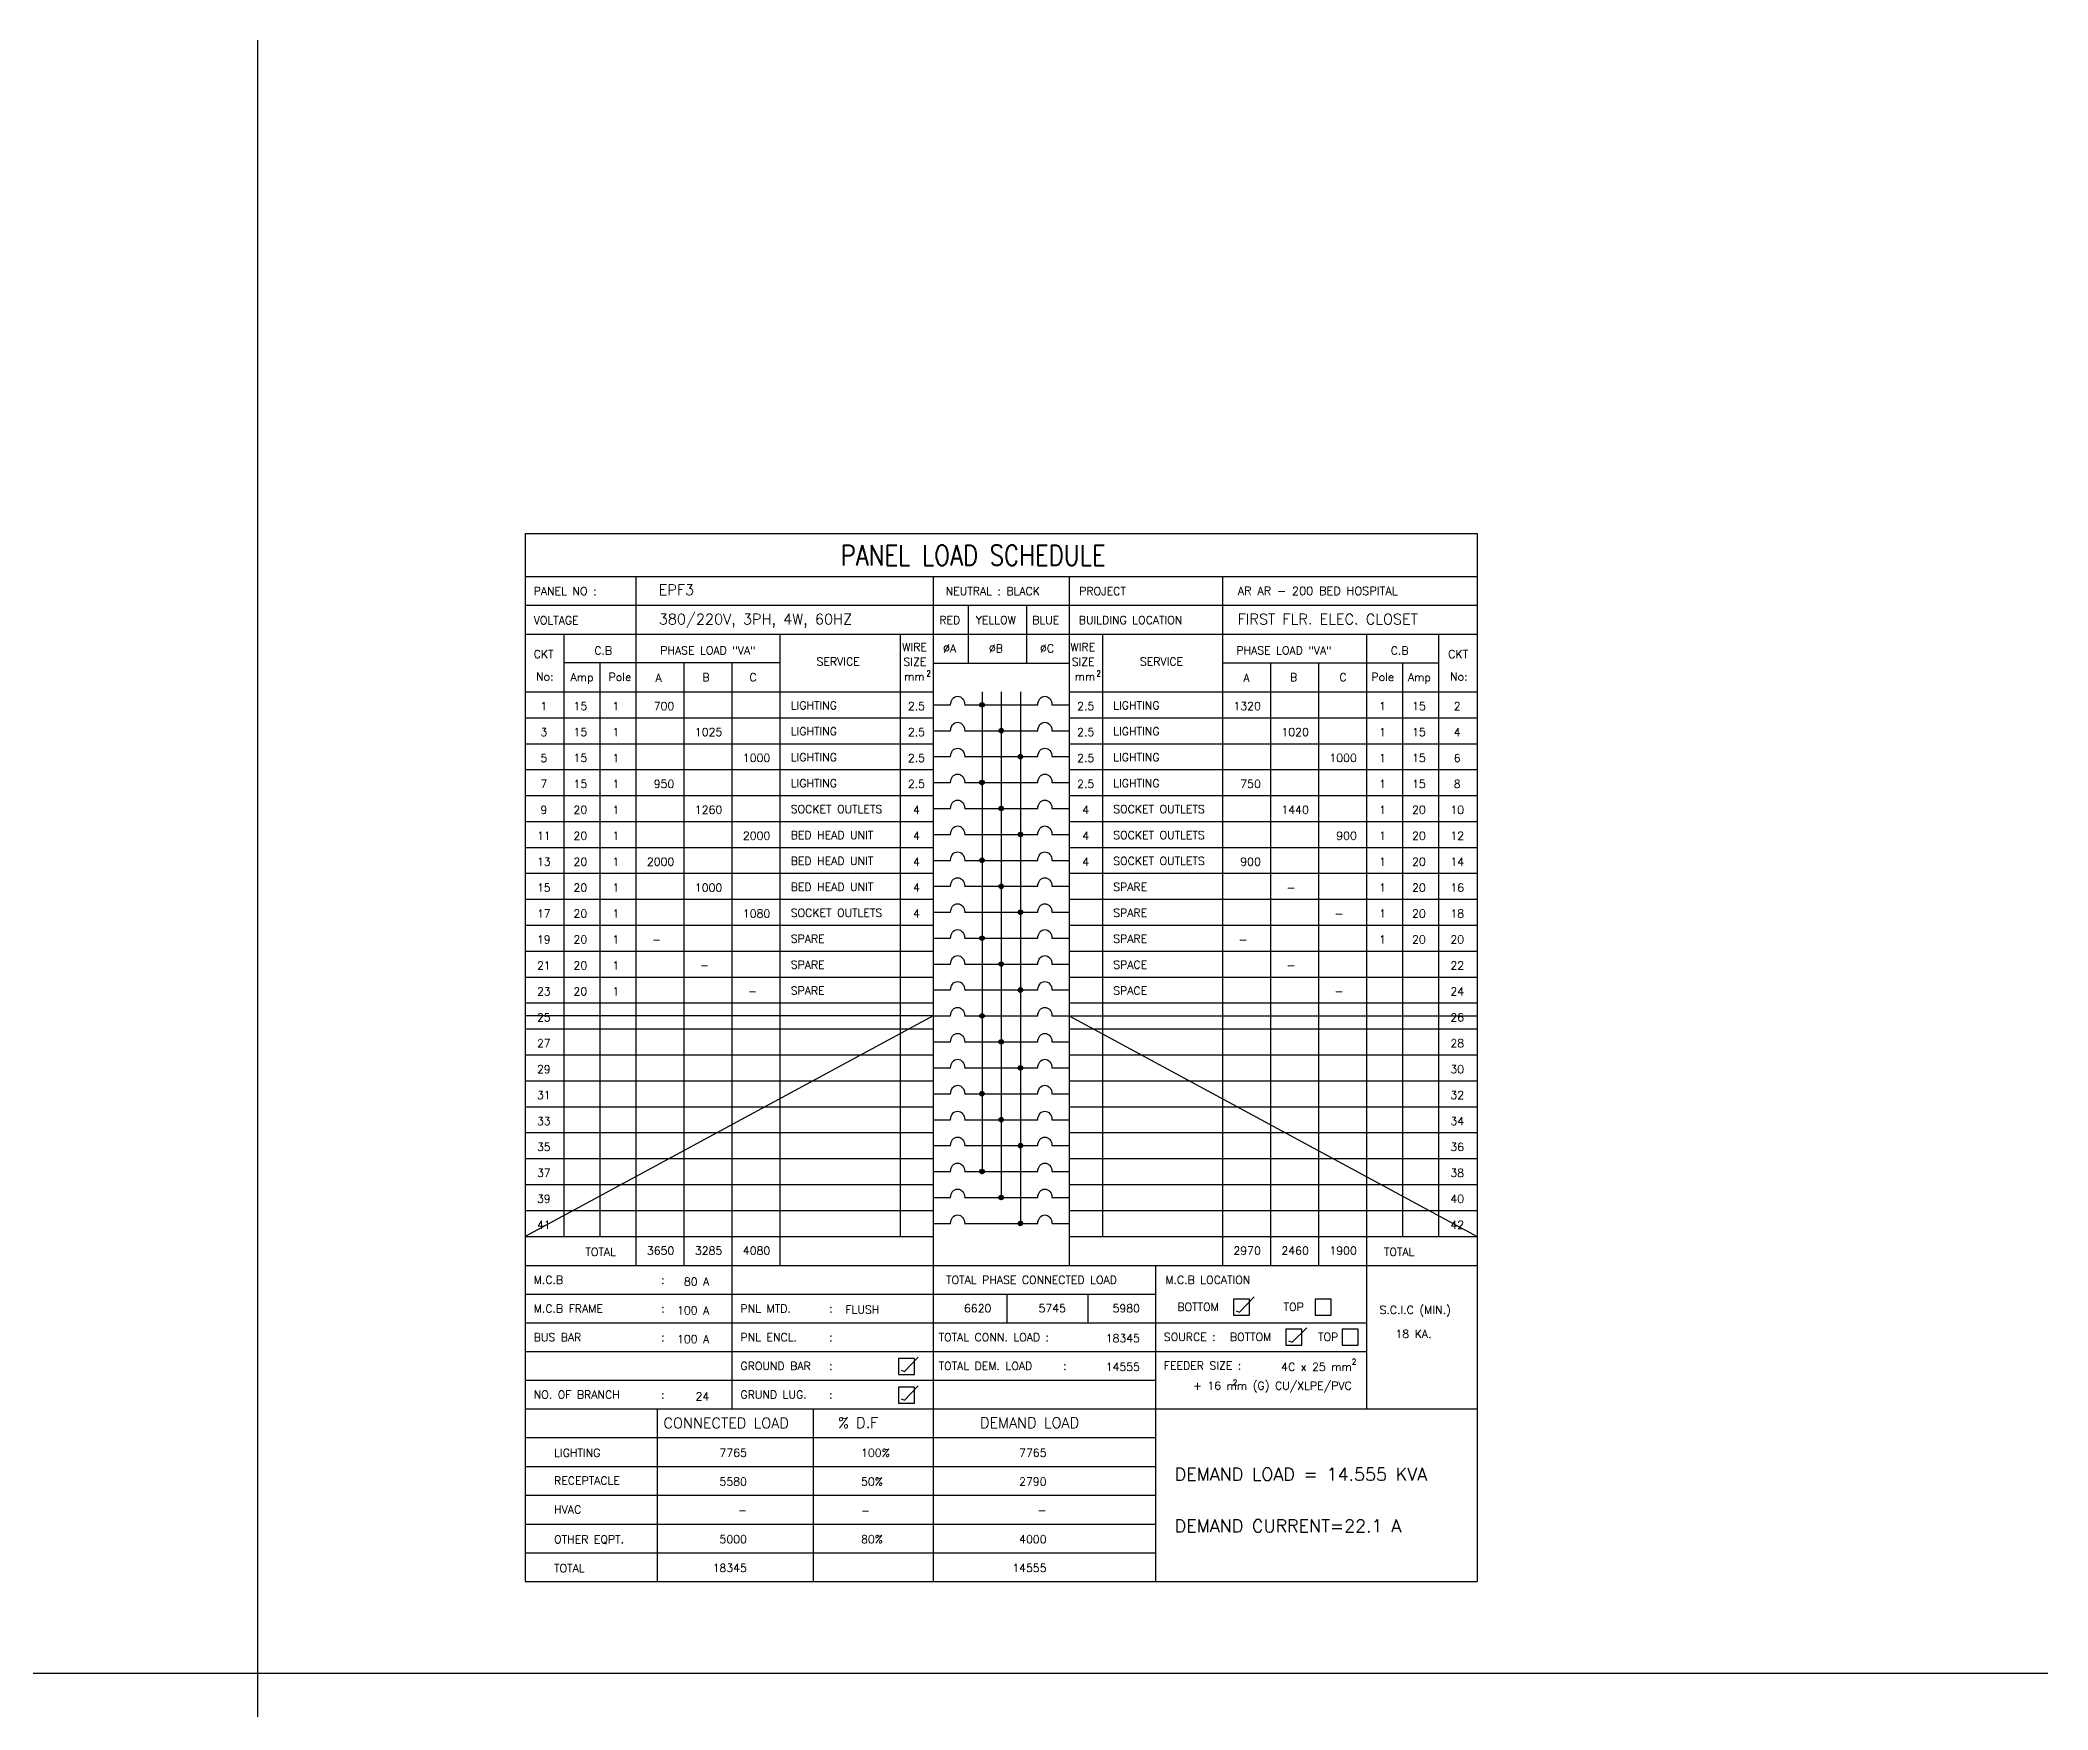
# Model space of a CAD drawing. Extents: x -114332 to -114222, y 51618 to 51715.
# Drawn here: x -114265.51 to -114221.67, y 51678.5 to 51714.95 of the extents above; entities that cross this region are included whole.
import ezdxf
from ezdxf.enums import TextEntityAlignment as Align

# ---------------------------------------------------------------- set-up
doc = ezdxf.new("R2010")
doc.units = 0
doc.header["$MEASUREMENT"] = 0
for name, color, linetype in [('BORDER', 4, 'CONTINUOUS'), ('E-TXT', 2, 'CONTINUOUS'), ('PANEL', 2, 'CONTINUOUS')]:
    doc.layers.add(name, color=color, linetype=linetype)
doc.styles.add('ROMANS', font='ROMANS.shx', dxfattribs={"height": 0.4})
pattern_1 = [(315, (90787.980909, 53745.758515), (0.00864749998874, 0.00864749998874), [])]
pattern_2 = [(315, (90787.980909, 53744.060373), (0.00864749998874, 0.00864749998874), [])]
pattern_3 = [(315, (90787.980909, 53742.362232), (0.00864749998874, 0.00864749998874), [])]
pattern_4 = [(315, (90787.980909, 53740.664091), (0.00864749998874, 0.00864749998874), [])]
pattern_5 = [(315, (90787.980909, 53738.96595), (0.00864749998874, 0.00864749998874), [])]
pattern_6 = [(315, (90787.980909, 53737.267809), (0.00864749998874, 0.00864749998874), [])]

msp = doc.modelspace()

# ---------------------------------------------------------------- hatches: boundary and pattern name
at = {"layer": 'PANEL', "linetype": 'Continuous'}
h = msp.add_hatch(dxfattribs=at)
h.set_pattern_fill('ANSI31', color=256, scale=0.068485, angle=406.041, style=0)
h.set_pattern_definition([(91.040959325, (90787.980909, 53745.758515), (-0.00855917542476, -0.00015552164567), [])])
h.paths.add_polyline_path([(-114244.996, 51700.44, 1), (-114244.898, 51700.44, 1)])
h = msp.add_hatch(dxfattribs=at)
h.set_pattern_fill('ANSI31', color=256, scale=0.097835, angle=270, style=0)
h.set_pattern_definition(pattern_1)
h.paths.add_polyline_path([(-114244.576, 51699.874, 1), (-114244.479, 51699.874, 1)])
h = msp.add_hatch(dxfattribs=at)
h.set_pattern_fill('ANSI31', color=256, scale=0.097835, angle=270, style=0)
h.set_pattern_definition(pattern_1)
h.paths.add_polyline_path([(-114244.059, 51699.308, 1), (-114244.157, 51699.308, 1)])
h = msp.add_hatch(dxfattribs=at)
h.set_pattern_fill('ANSI31', color=256, scale=0.097835, angle=270, style=0)
h.set_pattern_definition(pattern_1)
h.paths.add_polyline_path([(-114244.898, 51698.742, 1), (-114244.996, 51698.742, 1)])
h = msp.add_hatch(dxfattribs=at)
h.set_pattern_fill('ANSI31', color=256, scale=0.097835, angle=270, style=0)
h.set_pattern_definition(pattern_1)
h.paths.add_polyline_path([(-114244.479, 51698.176, 1), (-114244.576, 51698.176, 1)])
h = msp.add_hatch(dxfattribs=at)
h.set_pattern_fill('ANSI31', color=256, scale=0.097835, angle=270, style=0)
h.set_pattern_definition(pattern_1)
h.paths.add_polyline_path([(-114244.059, 51697.61, 1), (-114244.157, 51697.61, 1)])
h = msp.add_hatch(dxfattribs=at)
h.set_pattern_fill('ANSI31', color=256, scale=0.097835, angle=270, style=0)
h.set_pattern_definition(pattern_2)
h.paths.add_polyline_path([(-114244.898, 51697.044, 1), (-114244.996, 51697.044, 1)])
h = msp.add_hatch(dxfattribs=at)
h.set_pattern_fill('ANSI31', color=256, scale=0.097835, angle=270, style=0)
h.set_pattern_definition(pattern_2)
h.paths.add_polyline_path([(-114244.479, 51696.478, 1), (-114244.576, 51696.478, 1)])
h = msp.add_hatch(dxfattribs=at)
h.set_pattern_fill('ANSI31', color=256, scale=0.097835, angle=270, style=0)
h.set_pattern_definition(pattern_2)
h.paths.add_polyline_path([(-114244.059, 51695.912, 1), (-114244.157, 51695.912, 1)])
h = msp.add_hatch(dxfattribs=at)
h.set_pattern_fill('ANSI31', color=256, scale=0.097835, angle=270, style=0)
h.set_pattern_definition(pattern_3)
h.paths.add_polyline_path([(-114244.898, 51695.346, 1), (-114244.996, 51695.346, 1)])
h = msp.add_hatch(dxfattribs=at)
h.set_pattern_fill('ANSI31', color=256, scale=0.097835, angle=270, style=0)
h.set_pattern_definition(pattern_3)
h.paths.add_polyline_path([(-114244.479, 51694.78, 1), (-114244.576, 51694.78, 1)])
h = msp.add_hatch(dxfattribs=at)
h.set_pattern_fill('ANSI31', color=256, scale=0.097835, angle=270, style=0)
h.set_pattern_definition(pattern_3)
h.paths.add_polyline_path([(-114244.059, 51694.214, 1), (-114244.157, 51694.214, 1)])
h = msp.add_hatch(dxfattribs=at)
h.set_pattern_fill('ANSI31', color=256, scale=0.097835, angle=270, style=0)
h.set_pattern_definition(pattern_4)
h.paths.add_polyline_path([(-114244.898, 51693.648, 1), (-114244.996, 51693.648, 1)])
h = msp.add_hatch(dxfattribs=at)
h.set_pattern_fill('ANSI31', color=256, scale=0.097835, angle=270, style=0)
h.set_pattern_definition(pattern_4)
h.paths.add_polyline_path([(-114244.479, 51693.082, 1), (-114244.576, 51693.082, 1)])
h = msp.add_hatch(dxfattribs=at)
h.set_pattern_fill('ANSI31', color=256, scale=0.097835, angle=270, style=0)
h.set_pattern_definition(pattern_4)
h.paths.add_polyline_path([(-114244.059, 51692.516, 1), (-114244.157, 51692.516, 1)])
h = msp.add_hatch(dxfattribs=at)
h.set_pattern_fill('ANSI31', color=256, scale=0.097835, angle=270, style=0)
h.set_pattern_definition(pattern_5)
h.paths.add_polyline_path([(-114244.898, 51691.95, 1), (-114244.996, 51691.95, 1)])
h = msp.add_hatch(dxfattribs=at)
h.set_pattern_fill('ANSI31', color=256, scale=0.097835, angle=270, style=0)
h.set_pattern_definition(pattern_5)
h.paths.add_polyline_path([(-114244.479, 51691.383, 1), (-114244.576, 51691.383, 1)])
h = msp.add_hatch(dxfattribs=at)
h.set_pattern_fill('ANSI31', color=256, scale=0.097835, angle=270, style=0)
h.set_pattern_definition(pattern_5)
h.paths.add_polyline_path([(-114244.059, 51690.817, 1), (-114244.157, 51690.817, 1)])
h = msp.add_hatch(dxfattribs=at)
h.set_pattern_fill('ANSI31', color=256, scale=0.097835, angle=270, style=0)
h.set_pattern_definition(pattern_6)
h.paths.add_polyline_path([(-114244.898, 51690.251, 1), (-114244.996, 51690.251, 1)])
h = msp.add_hatch(dxfattribs=at)
h.set_pattern_fill('ANSI31', color=256, scale=0.097835, angle=270, style=0)
h.set_pattern_definition(pattern_6)
h.paths.add_polyline_path([(-114244.479, 51689.685, 1), (-114244.576, 51689.685, 1)])
h = msp.add_hatch(dxfattribs=at)
h.set_pattern_fill('ANSI31', color=256, scale=0.097835, angle=270, style=0)
h.set_pattern_definition(pattern_6)
h.paths.add_polyline_path([(-114244.059, 51689.119, 1), (-114244.157, 51689.119, 1)])

# ---------------------------------------------------------------- linework, layer by layer
at = {"layer": 'BORDER', "color": 1}
for p, q in [((-114260.769, 51714.948), (-114260.769, 51618.324)), ((-114331.947, 51679.299), (-114221.674, 51679.299))]:
    msp.add_line(p, q, dxfattribs=at)
at = {"layer": 'PANEL', "color": 6}
for p, q in [((-114254.923, 51704.182), (-114254.923, 51681.299)), ((-114254.923, 51704.182), (-114234.133, 51704.182)), ((-114234.133, 51704.182), (-114234.133, 51681.299)), ((-114254.923, 51681.299), (-114234.133, 51681.299))]:
    msp.add_line(p, q, dxfattribs=at)
at = {"layer": 'PANEL', "color": 2}
for p, q in [((-114254.923, 51703.239), (-114234.133, 51703.239)), ((-114246.013, 51703.239), (-114246.013, 51688.203)), ((-114243.043, 51703.239), (-114243.043, 51688.203)), ((-114254.923, 51701.981), (-114234.133, 51701.981)), ((-114246.013, 51701.349), (-114243.043, 51701.349)), ((-114254.923, 51688.203), (-114234.133, 51688.203))]:
    msp.add_line(p, q, dxfattribs=at)
at = {"layer": 'PANEL', "color": 11}
for p, q in [((-114252.503, 51703.239), (-114252.503, 51688.203)), ((-114239.696, 51703.239), (-114239.696, 51688.203)), ((-114254.076, 51701.981), (-114254.076, 51688.836)), ((-114249.359, 51701.981), (-114249.359, 51688.203)), ((-114246.738, 51701.981), (-114246.738, 51688.836)), ((-114242.317, 51701.981), (-114242.317, 51688.836)), ((-114236.552, 51701.981), (-114236.552, 51685.073)), ((-114234.979, 51701.981), (-114234.979, 51688.836)), ((-114249.359, 51701.352), (-114254.076, 51701.352)), ((-114253.29, 51701.352), (-114253.29, 51688.836)), ((-114251.455, 51701.352), (-114251.455, 51688.203)), ((-114250.407, 51701.352), (-114250.407, 51685.073)), ((-114239.696, 51701.352), (-114234.979, 51701.352)), ((-114238.648, 51701.352), (-114238.648, 51688.203)), ((-114237.6, 51701.352), (-114237.6, 51688.203)), ((-114235.766, 51701.352), (-114235.766, 51688.836)), ((-114254.923, 51700.723), (-114246.013, 51700.723)), ((-114243.043, 51700.723), (-114234.133, 51700.723)), ((-114254.923, 51700.157), (-114246.013, 51700.157)), ((-114243.043, 51700.157), (-114234.133, 51700.157)), ((-114254.923, 51699.591), (-114246.013, 51699.591)), ((-114243.043, 51699.591), (-114234.133, 51699.591)), ((-114254.923, 51699.025), (-114246.013, 51699.025)), ((-114243.043, 51699.025), (-114234.133, 51699.025)), ((-114254.923, 51698.459), (-114246.013, 51698.459)), ((-114243.043, 51698.459), (-114234.133, 51698.459)), ((-114254.923, 51697.893), (-114246.013, 51697.893)), ((-114243.043, 51697.893), (-114234.133, 51697.893)), ((-114254.923, 51697.327), (-114246.013, 51697.327)), ((-114243.043, 51697.327), (-114234.133, 51697.327)), ((-114254.923, 51696.761), (-114246.013, 51696.761)), ((-114243.043, 51696.761), (-114234.133, 51696.761)), ((-114254.923, 51696.195), (-114246.013, 51696.195)), ((-114243.043, 51696.195), (-114234.133, 51696.195)), ((-114254.923, 51695.629), (-114246.013, 51695.629)), ((-114243.043, 51695.629), (-114234.133, 51695.629)), ((-114254.923, 51695.063), (-114246.013, 51695.063)), ((-114243.043, 51695.063), (-114234.133, 51695.063)), ((-114254.923, 51694.497), (-114246.013, 51694.497)), ((-114243.043, 51694.497), (-114234.133, 51694.497)), ((-114254.923, 51693.931), (-114246.013, 51693.931)), ((-114243.043, 51693.931), (-114234.133, 51693.931)), ((-114254.923, 51693.365), (-114246.013, 51693.365)), ((-114243.043, 51693.365), (-114234.133, 51693.365)), ((-114254.923, 51692.799), (-114246.013, 51692.799)), ((-114243.043, 51692.799), (-114234.133, 51692.799)), ((-114254.923, 51692.233), (-114246.013, 51692.233)), ((-114243.043, 51692.233), (-114234.133, 51692.233)), ((-114254.923, 51691.666), (-114246.013, 51691.666)), ((-114243.043, 51691.666), (-114234.133, 51691.666)), ((-114254.923, 51691.1), (-114246.013, 51691.1)), ((-114243.043, 51691.1), (-114234.133, 51691.1)), ((-114254.923, 51690.534), (-114246.013, 51690.534)), ((-114243.043, 51690.534), (-114234.133, 51690.534)), ((-114254.923, 51689.968), (-114246.013, 51689.968)), ((-114243.043, 51689.968), (-114234.133, 51689.968)), ((-114254.923, 51689.402), (-114246.013, 51689.402)), ((-114243.043, 51689.402), (-114234.133, 51689.402)), ((-114254.923, 51688.836), (-114246.013, 51688.836)), ((-114243.043, 51688.836), (-114234.133, 51688.836)), ((-114246.013, 51688.203), (-114246.013, 51681.299)), ((-114241.161, 51688.203), (-114241.161, 51685.073)), ((-114254.923, 51687.577), (-114241.161, 51687.577)), ((-114244.406, 51687.577), (-114244.406, 51686.951)), ((-114242.636, 51687.577), (-114242.636, 51686.951)), ((-114254.923, 51686.951), (-114236.552, 51686.951)), ((-114254.923, 51686.325), (-114236.552, 51686.325)), ((-114254.923, 51685.699), (-114241.161, 51685.699)), ((-114254.923, 51685.073), (-114234.133, 51685.073)), ((-114252.041, 51685.073), (-114252.041, 51681.299)), ((-114248.633, 51685.073), (-114248.633, 51681.299)), ((-114241.161, 51685.073), (-114241.161, 51681.299)), ((-114254.923, 51684.444), (-114241.161, 51684.444)), ((-114254.923, 51683.815), (-114241.161, 51683.815)), ((-114254.923, 51683.186), (-114241.161, 51683.186)), ((-114254.923, 51682.557), (-114241.161, 51682.557)), ((-114254.923, 51681.928), (-114241.161, 51681.928))]:
    msp.add_line(p, q, dxfattribs=at)
at = {"layer": 'PANEL'}
for p, q in [((-114254.923, 51702.613), (-114234.133, 51702.613)), ((-114245.242, 51701.349), (-114245.242, 51702.613)), ((-114243.967, 51701.349), (-114243.967, 51702.613)), ((-114244.947, 51700.723), (-114244.947, 51690.251)), ((-114244.528, 51700.723), (-114244.528, 51689.685)), ((-114244.108, 51700.723), (-114244.108, 51689.119)), ((-114246.013, 51700.44), (-114245.634, 51700.44)), ((-114245.326, 51700.44), (-114243.729, 51700.44)), ((-114243.421, 51700.44), (-114243.043, 51700.44)), ((-114246.013, 51699.874), (-114245.634, 51699.874)), ((-114245.326, 51699.874), (-114243.729, 51699.874)), ((-114243.421, 51699.874), (-114243.043, 51699.874)), ((-114246.013, 51699.308), (-114245.634, 51699.308)), ((-114245.326, 51699.308), (-114243.729, 51699.308)), ((-114243.421, 51699.308), (-114243.043, 51699.308)), ((-114246.013, 51698.742), (-114245.634, 51698.742)), ((-114245.326, 51698.742), (-114243.729, 51698.742)), ((-114243.421, 51698.742), (-114243.043, 51698.742)), ((-114246.013, 51698.176), (-114245.634, 51698.176)), ((-114245.326, 51698.176), (-114243.729, 51698.176)), ((-114243.421, 51698.176), (-114243.043, 51698.176)), ((-114246.013, 51697.61), (-114245.634, 51697.61)), ((-114245.326, 51697.61), (-114243.729, 51697.61)), ((-114243.421, 51697.61), (-114243.043, 51697.61)), ((-114246.013, 51697.044), (-114245.634, 51697.044)), ((-114245.326, 51697.044), (-114243.729, 51697.044)), ((-114243.421, 51697.044), (-114243.043, 51697.044)), ((-114246.013, 51696.478), (-114245.634, 51696.478)), ((-114245.326, 51696.478), (-114243.729, 51696.478)), ((-114243.421, 51696.478), (-114243.043, 51696.478)), ((-114246.013, 51695.912), (-114245.634, 51695.912)), ((-114245.326, 51695.912), (-114243.729, 51695.912)), ((-114243.421, 51695.912), (-114243.043, 51695.912)), ((-114246.013, 51695.346), (-114245.634, 51695.346)), ((-114245.326, 51695.346), (-114243.729, 51695.346)), ((-114243.421, 51695.346), (-114243.043, 51695.346)), ((-114246.013, 51694.78), (-114245.634, 51694.78)), ((-114245.326, 51694.78), (-114243.729, 51694.78)), ((-114243.421, 51694.78), (-114243.043, 51694.78)), ((-114246.013, 51694.214), (-114245.634, 51694.214)), ((-114245.326, 51694.214), (-114243.729, 51694.214)), ((-114243.421, 51694.214), (-114243.043, 51694.214)), ((-114246.013, 51693.648), (-114245.634, 51693.648)), ((-114245.326, 51693.648), (-114243.729, 51693.648)), ((-114243.421, 51693.648), (-114243.043, 51693.648)), ((-114246.013, 51693.082), (-114245.634, 51693.082)), ((-114245.326, 51693.082), (-114243.729, 51693.082)), ((-114243.421, 51693.082), (-114243.043, 51693.082)), ((-114246.013, 51692.516), (-114245.634, 51692.516)), ((-114245.326, 51692.516), (-114243.729, 51692.516)), ((-114243.421, 51692.516), (-114243.043, 51692.516)), ((-114246.013, 51691.95), (-114245.634, 51691.95)), ((-114245.326, 51691.95), (-114243.729, 51691.95)), ((-114243.421, 51691.95), (-114243.043, 51691.95)), ((-114246.013, 51691.383), (-114245.634, 51691.383)), ((-114245.326, 51691.383), (-114243.729, 51691.383)), ((-114243.421, 51691.383), (-114243.043, 51691.383)), ((-114246.013, 51690.817), (-114245.634, 51690.817)), ((-114245.326, 51690.817), (-114243.729, 51690.817)), ((-114243.421, 51690.817), (-114243.043, 51690.817)), ((-114246.013, 51690.251), (-114245.634, 51690.251)), ((-114245.326, 51690.251), (-114243.729, 51690.251)), ((-114243.421, 51690.251), (-114243.043, 51690.251)), ((-114246.013, 51689.685), (-114245.634, 51689.685)), ((-114245.326, 51689.685), (-114243.729, 51689.685)), ((-114243.421, 51689.685), (-114243.043, 51689.685)), ((-114246.013, 51689.119), (-114245.634, 51689.119)), ((-114245.326, 51689.119), (-114243.729, 51689.119)), ((-114243.421, 51689.119), (-114243.043, 51689.119)), ((-114239.325, 51687.183), (-114239.006, 51687.516)), ((-114239.4, 51687.214), (-114239.325, 51687.183)), ((-114238.253, 51686.559), (-114238.177, 51686.528)), ((-114238.177, 51686.528), (-114237.858, 51686.841)), ((-114246.637, 51685.888), (-114246.339, 51686.2)), ((-114246.713, 51685.918), (-114246.637, 51685.888)), ((-114246.713, 51685.291), (-114246.637, 51685.26)), ((-114246.637, 51685.26), (-114246.339, 51685.573))]:
    msp.add_line(p, q, dxfattribs=at)
at = {"layer": 'PANEL', "color": 7}
for p, q in [((-114246.013, 51693.648), (-114254.923, 51688.836)), ((-114246.013, 51693.648), (-114254.923, 51693.648)), ((-114243.043, 51693.648), (-114234.133, 51688.836)), ((-114243.043, 51693.648), (-114234.133, 51693.648))]:
    msp.add_line(p, q, dxfattribs=at)
at = {"layer": 'PANEL', "color": 11}
for points in [[(-114239.108, 51687.467), (-114239.457, 51687.467), (-114239.457, 51687.117), (-114239.108, 51687.117)], [(-114237.324, 51687.467), (-114237.673, 51687.467), (-114237.673, 51687.117), (-114237.324, 51687.117)], [(-114237.961, 51686.812), (-114238.31, 51686.812), (-114238.31, 51686.462), (-114237.961, 51686.462)], [(-114236.734, 51686.812), (-114237.083, 51686.812), (-114237.083, 51686.462), (-114236.734, 51686.462)], [(-114246.421, 51686.171), (-114246.77, 51686.171), (-114246.77, 51685.822), (-114246.421, 51685.822)], [(-114246.421, 51685.544), (-114246.77, 51685.544), (-114246.77, 51685.194), (-114246.421, 51685.194)]]:
    msp.add_lwpolyline(points, close=True, dxfattribs=at)
at = {"layer": 'PANEL'}
for centre in [(-114244.947, 51700.44), (-114244.528, 51699.874), (-114244.108, 51699.308), (-114244.947, 51698.742), (-114244.528, 51698.176), (-114244.108, 51697.61), (-114244.947, 51697.044), (-114244.528, 51696.478), (-114244.108, 51695.912), (-114244.947, 51695.346), (-114244.528, 51694.78), (-114244.108, 51694.214), (-114244.947, 51693.648), (-114244.528, 51693.082), (-114244.108, 51692.516), (-114244.947, 51691.95), (-114244.528, 51691.383), (-114244.108, 51690.817), (-114244.947, 51690.251), (-114244.528, 51689.685), (-114244.108, 51689.119)]:
    msp.add_circle(centre, 0.0489, dxfattribs=at)
at = {"layer": 'PANEL', "extrusion": (0, 0, -1)}
for centre in [(-114245.48, 51700.44), (-114243.575, 51700.44), (-114245.48, 51699.874), (-114243.575, 51699.874), (-114245.48, 51699.308), (-114243.575, 51699.308), (-114245.48, 51698.742), (-114243.575, 51698.742), (-114245.48, 51698.176), (-114243.575, 51698.176), (-114245.48, 51697.61), (-114243.575, 51697.61), (-114245.48, 51697.044), (-114243.575, 51697.044), (-114245.48, 51696.478), (-114243.575, 51696.478), (-114245.48, 51695.912), (-114243.575, 51695.912), (-114245.48, 51695.346), (-114243.575, 51695.346), (-114245.48, 51694.78), (-114243.575, 51694.78), (-114245.48, 51694.214), (-114243.575, 51694.214), (-114245.48, 51693.648), (-114243.575, 51693.648), (-114245.48, 51693.082), (-114243.575, 51693.082), (-114245.48, 51692.516), (-114243.575, 51692.516), (-114245.48, 51691.95), (-114243.575, 51691.95), (-114245.48, 51691.383), (-114243.575, 51691.383), (-114245.48, 51690.817), (-114243.575, 51690.817), (-114245.48, 51690.251), (-114243.575, 51690.251), (-114245.48, 51689.685), (-114243.575, 51689.685), (-114245.48, 51689.119), (-114243.575, 51689.119)]:
    msp.add_ellipse(centre, major_axis=(0, 0.185), ratio=0.833333, start_param=-1.570796, end_param=1.570796, dxfattribs=at)

# ---------------------------------------------------------------- texts
at = {"layer": 'E-TXT', "style": 'ROMANS'}
for s, height, p in [('EPF3', 0.2306, (-114252.005, 51702.834)), ('AR AR - 200 BED HOSPITAL', 0.18169, (-114239.364, 51702.836)), ('380/220V, 3PH, 4W, 60HZ', 0.23061, (-114252.005, 51702.194)), ('FIRST FLR. ELEC. CLOSET', 0.23061, (-114239.364, 51702.194)), ('15', 0.1747, (-114253.867, 51700.324)), ('15', 0.1747, (-114235.557, 51700.324)), ('15', 0.1747, (-114253.867, 51699.758)), ('15', 0.1747, (-114235.557, 51699.758)), ('15', 0.1747, (-114253.867, 51699.192)), ('15', 0.1747, (-114235.557, 51699.192)), ('15', 0.1747, (-114253.867, 51698.626)), ('15', 0.1747, (-114235.557, 51698.626)), ('20', 0.1747, (-114253.867, 51698.06)), ('20', 0.1747, (-114235.557, 51698.06)), ('20', 0.1747, (-114253.867, 51697.493)), ('20', 0.1747, (-114235.557, 51697.493)), ('20', 0.1747, (-114253.867, 51696.927)), ('20', 0.1747, (-114235.557, 51696.927)), ('20', 0.1747, (-114253.867, 51696.361)), ('20', 0.1747, (-114235.557, 51696.361)), ('20', 0.1747, (-114253.867, 51695.795)), ('20', 0.1747, (-114235.557, 51695.795)), ('20', 0.1747, (-114253.867, 51695.229)), ('20', 0.1747, (-114235.557, 51695.229)), ('20', 0.1747, (-114253.867, 51694.663)), ('20', 0.1747, (-114253.867, 51694.097))]:
    msp.add_text(s, height=height, dxfattribs=at).set_placement(p)
for s, height, p in [('1', 0.175, (-114252.942, 51700.41)), ('2.5', 0.1747, (-114246.379, 51700.41)), ('2.5', 0.1747, (-114242.683, 51700.41)), ('1', 0.175, (-114236.204, 51700.41)), ('1', 0.175, (-114252.942, 51699.844)), ('2.5', 0.1747, (-114246.379, 51699.844)), ('2.5', 0.1747, (-114242.683, 51699.844)), ('1', 0.175, (-114236.204, 51699.844)), ('1', 0.175, (-114252.942, 51699.278)), ('2.5', 0.1747, (-114246.379, 51699.278)), ('2.5', 0.1747, (-114242.683, 51699.278)), ('1', 0.175, (-114236.204, 51699.278)), ('1', 0.175, (-114252.942, 51698.712)), ('2.5', 0.1747, (-114246.379, 51698.712)), ('2.5', 0.1747, (-114242.683, 51698.712)), ('1', 0.175, (-114236.204, 51698.712)), ('1', 0.175, (-114252.942, 51698.146)), ('4', 0.175, (-114246.379, 51698.146)), ('4', 0.175, (-114242.683, 51698.146)), ('4', 0.175, (-114242.683, 51698.146)), ('1', 0.175, (-114236.204, 51698.146)), ('1', 0.175, (-114252.942, 51697.58)), ('4', 0.175, (-114246.379, 51697.58)), ('4', 0.175, (-114242.683, 51697.58)), ('4', 0.175, (-114242.683, 51697.58)), ('1', 0.175, (-114236.204, 51697.58)), ('1', 0.175, (-114252.942, 51697.014)), ('4', 0.175, (-114246.379, 51697.014)), ('4', 0.175, (-114242.683, 51697.014)), ('4', 0.175, (-114242.683, 51697.014)), ('1', 0.175, (-114236.204, 51697.014)), ('1', 0.175, (-114252.942, 51696.448)), ('4', 0.175, (-114246.379, 51696.448)), ('4', 0.175, (-114246.379, 51696.448)), ('1', 0.175, (-114236.204, 51696.448)), ('1', 0.175, (-114252.942, 51695.882)), ('4', 0.175, (-114246.379, 51695.882)), ('1', 0.175, (-114236.204, 51695.882)), ('1', 0.175, (-114252.942, 51695.316)), ('1', 0.175, (-114236.204, 51695.316)), ('1', 0.175, (-114252.942, 51694.749)), ('1', 0.175, (-114252.942, 51694.183))]:
    msp.add_text(s, height=height, dxfattribs=at).set_placement(p, align=Align.MIDDLE)
for s, height, p in [('700', 0.1747, (-114251.666, 51700.324)), ('1320', 0.1747, (-114238.859, 51700.324)), ('1025', 0.1747, (-114250.618, 51699.758)), ('1020', 0.1747, (-114237.811, 51699.758)), ('1000', 0.1747, (-114249.57, 51699.192)), ('1000', 0.1747, (-114236.763, 51699.192)), ('950', 0.1747, (-114251.666, 51698.626)), ('750', 0.1747, (-114238.859, 51698.626)), ('1260', 0.1747, (-114250.618, 51698.06)), ('1440', 0.1747, (-114237.811, 51698.06)), ('2000', 0.1747, (-114249.57, 51697.493)), ('900', 0.1747, (-114236.763, 51697.493)), ('2000', 0.1747, (-114251.666, 51696.927)), ('900', 0.1747, (-114238.859, 51696.927)), ('1000', 0.1747, (-114250.618, 51696.361)), ('-', 0.175, (-114238.103, 51696.361)), ('1080', 0.1747, (-114249.57, 51695.795)), ('-', 0.175, (-114237.055, 51695.795)), ('-', 0.175, (-114251.958, 51695.229)), ('-', 0.175, (-114239.151, 51695.229)), ('-', 0.175, (-114250.91, 51694.663)), ('-', 0.175, (-114238.103, 51694.663)), ('-', 0.175, (-114249.862, 51694.097)), ('-', 0.175, (-114237.055, 51694.097)), ('3650', 0.1747, (-114251.666, 51688.437)), ('3285', 0.1747, (-114250.618, 51688.437)), ('4080', 0.1747, (-114249.57, 51688.437)), ('2970', 0.1747, (-114238.859, 51688.437)), ('2460', 0.1747, (-114237.811, 51688.437)), ('1900', 0.1747, (-114236.763, 51688.437)), ('80 A', 0.1747, (-114250.903, 51687.76)), ('100 A', 0.1747, (-114250.903, 51687.133)), ('FLUSH', 0.1747, (-114247.189, 51687.151)), ('6620', 0.1747, (-114244.743, 51687.178)), ('5745', 0.1747, (-114243.114, 51687.178)), ('5980', 0.1747, (-114241.498, 51687.178)), ('100 A', 0.1747, (-114250.903, 51686.507)), ('18345', 0.1747, (-114241.498, 51686.525)), ('14555', 0.1747, (-114241.498, 51685.899)), ('4C x 25 mm', 0.1747, (-114236.873, 51685.899)), ('2', 0.122, (-114236.772, 51686.038)), ('+ 16 mm (G) CU/XLPE/PVC', 0.17471, (-114236.873, 51685.489)), ('2', 0.122, (-114239.368, 51685.586)), ('24', 0.1747, (-114250.903, 51685.255)), ('7765', 0.1747, (-114250.081, 51684.025)), ('7765', 0.1747, (-114243.538, 51684.025)), ('5580', 0.1747, (-114250.081, 51683.396)), ('2790', 0.1747, (-114243.538, 51683.396)), ('-', 0.175, (-114250.081, 51682.767)), ('-', 0.175, (-114243.538, 51682.767)), ('5000', 0.1747, (-114250.081, 51682.138)), ('4000', 0.1747, (-114243.538, 51682.138)), ('18345', 0.1747, (-114250.081, 51681.51)), ('14555', 0.1747, (-114243.538, 51681.51))]:
    msp.add_text(s, height=height, dxfattribs=at).set_placement(p, align=Align.RIGHT)
at = {"layer": 'PANEL', "color": 6, "style": 'ROMANS', "width": 0.833333}
msp.add_text('PANEL LOAD SCHEDULE', height=0.44026, dxfattribs=at).set_placement((-114248.037, 51703.483))
at = {"layer": 'PANEL', "style": 'ROMANS'}
for s, height, p in [('PANEL NO :', 0.1747, (-114254.737, 51702.834)), ('NEUTRAL : BLACK', 0.17471, (-114245.741, 51702.834)), ('PROJECT', 0.1747, (-114242.825, 51702.834)), ('VOLTAGE', 0.1747, (-114254.737, 51702.196)), ('RED', 0.1747, (-114245.878, 51702.202)), ('YELLOW', 0.1747, (-114245.084, 51702.202)), ('BLUE', 0.1747, (-114243.851, 51702.202)), ('BUILDING LOCATION', 0.17471, (-114242.834, 51702.202)), ('CKT', 0.1747, (-114254.737, 51701.46)), ('C.B', 0.1747, (-114253.413, 51701.535)), ('PHASE LOAD "VA"', 0.17471, (-114251.973, 51701.541)), ('SERVICE', 0.1747, (-114248.561, 51701.296)), ('WIRE', 0.1747, (-114246.689, 51701.611)), ('SIZE', 0.1747, (-114246.664, 51701.29)), ('%%CA', 0.1747, (-114245.797, 51701.583)), ('%%CB', 0.1747, (-114244.797, 51701.583)), ('%%CC', 0.1747, (-114243.681, 51701.583)), ('WIRE', 0.1747, (-114243.015, 51701.611)), ('SIZE', 0.1747, (-114242.99, 51701.29)), ('SERVICE', 0.1747, (-114241.5, 51701.296)), ('PHASE LOAD "VA"', 0.17471, (-114239.394, 51701.541)), ('C.B', 0.1747, (-114236.024, 51701.535)), ('CKT', 0.1747, (-114234.767, 51701.46)), ('No:', 0.1747, (-114254.686, 51700.967)), ('Amp', 0.1747, (-114253.932, 51700.953)), ('Pole', 0.1747, (-114253.102, 51700.96)), ('A', 0.175, (-114252.076, 51700.944)), ('B', 0.175, (-114251.051, 51700.952)), ('C', 0.175, (-114250.024, 51700.954)), ('mm', 0.1747, (-114246.648, 51700.969)), ('mm', 0.1747, (-114242.923, 51700.969)), ('A', 0.175, (-114239.24, 51700.944)), ('B', 0.175, (-114238.222, 51700.952)), ('C', 0.175, (-114237.144, 51700.954)), ('Pole', 0.1747, (-114236.444, 51700.96)), ('Amp', 0.1747, (-114235.647, 51700.953)), ('No:', 0.1747, (-114234.727, 51700.967)), ('LIGHTING', 0.1747, (-114249.124, 51700.34)), ('LIGHTING', 0.1747, (-114242.082, 51700.34)), ('LIGHTING', 0.1747, (-114249.124, 51699.774)), ('LIGHTING', 0.1747, (-114242.082, 51699.774)), ('LIGHTING', 0.1747, (-114249.124, 51699.207)), ('LIGHTING', 0.1747, (-114242.082, 51699.207)), ('LIGHTING', 0.1747, (-114249.124, 51698.641)), ('LIGHTING', 0.1747, (-114242.082, 51698.641)), ('SOCKET OUTLETS', 0.17471, (-114249.124, 51698.075)), ('SOCKET OUTLETS', 0.17471, (-114242.082, 51698.075)), ('BED HEAD UNIT', 0.17471, (-114249.124, 51697.509)), ('SOCKET OUTLETS', 0.17471, (-114242.082, 51697.509)), ('BED HEAD UNIT', 0.17471, (-114249.124, 51696.943)), ('SOCKET OUTLETS', 0.17471, (-114242.082, 51696.943)), ('BED HEAD UNIT', 0.17471, (-114249.124, 51696.377)), ('SPARE', 0.1747, (-114242.082, 51696.377)), ('SOCKET OUTLETS', 0.17471, (-114249.124, 51695.811)), ('SPARE', 0.1747, (-114242.082, 51695.811)), ('SPARE', 0.1747, (-114249.124, 51695.245)), ('SPARE', 0.1747, (-114242.082, 51695.245)), ('SPARE', 0.1747, (-114249.124, 51694.679)), ('SPACE', 0.1747, (-114242.082, 51694.679)), ('SPARE', 0.1747, (-114249.124, 51694.113)), ('SPACE', 0.1747, (-114242.082, 51694.113)), ('TOTAL', 0.1747, (-114253.608, 51688.41)), ('TOTAL', 0.1747, (-114236.171, 51688.41)), ('M.C.B', 0.1747, (-114254.737, 51687.799)), (':', 0.175, (-114251.956, 51687.799)), ('TOTAL PHASE CONNECTED LOAD', 0.17471, (-114245.731, 51687.799)), ('M.C.B LOCATION', 0.17471, (-114240.945, 51687.799)), ('BOTTOM', 0.1747, (-114240.682, 51687.209)), ('TOP', 0.1747, (-114238.363, 51687.209)), ('M.C.B FRAME', 0.17471, (-114254.737, 51687.172)), (':', 0.175, (-114251.956, 51687.172)), ('PNL MTD.', 0.1747, (-114250.222, 51687.172)), (':', 0.175, (-114248.288, 51687.172)), ('S.C.I.C (MIN.)', 0.17471, (-114236.267, 51687.143)), ('BUS BAR', 0.1747, (-114254.737, 51686.546)), (':', 0.175, (-114251.956, 51686.546)), ('PNL ENCL.', 0.1747, (-114250.222, 51686.546)), (':', 0.175, (-114248.288, 51686.546)), ('TOTAL CONN. LOAD :', 0.17471, (-114245.895, 51686.546)), ('SOURCE :', 0.1747, (-114240.977, 51686.554)), ('BOTTOM', 0.1747, (-114239.535, 51686.554)), ('TOP', 0.1747, (-114237.609, 51686.554)), ('18 KA.', 0.1747, (-114235.92, 51686.619)), ('GROUND BAR', 0.1747, (-114250.222, 51685.92)), ('TOTAL DEM. LOAD ', 0.17471, (-114245.895, 51685.92)), ('FEEDER SIZE :', 0.17471, (-114240.977, 51685.928)), (':', 0.175, (-114248.288, 51685.92)), (':', 0.175, (-114243.174, 51685.92)), ('NO. OF BRANCH', 0.17471, (-114254.737, 51685.294)), (':', 0.175, (-114251.956, 51685.294)), ('GRUND LUG.', 0.1747, (-114250.222, 51685.294)), (':', 0.175, (-114248.288, 51685.294)), ('CONNECTED LOAD', 0.23061, (-114251.902, 51684.646)), ('% D.F', 0.2306, (-114248.091, 51684.653)), ('DEMAND LOAD', 0.23061, (-114244.99, 51684.653)), ('LIGHTING', 0.1747, (-114254.291, 51684.024)), ('100%', 0.1747, (-114247.588, 51684.024)), ('RECEPTACLE', 0.1747, (-114254.291, 51683.417)), ('50%', 0.1747, (-114247.588, 51683.395)), ('DEMAND LOAD = 14.555 KVA', 0.27953, (-114240.741, 51683.504)), ('HVAC', 0.1747, (-114254.291, 51682.787)), ('-', 0.175, (-114247.588, 51682.766)), ('DEMAND CURRENT=22.1 A', 0.27953, (-114240.741, 51682.376)), ('OTHER EQPT.', 0.17471, (-114254.291, 51682.135)), ('80%', 0.1747, (-114247.588, 51682.137)), ('TOTAL', 0.1747, (-114254.291, 51681.506))]:
    msp.add_text(s, height=height, dxfattribs=at).set_placement(p)
at = {"layer": 'PANEL', "style": 'ROMANS', "width": 0.833333}
for p in [(-114246.16, 51701.058), (-114242.447, 51701.058)]:
    msp.add_text('2', height=0.132, dxfattribs=at).set_placement(p)
at = {"layer": 'PANEL', "style": 'ROMANS'}
for s, height, p in [('1', 0.175, (-114254.515, 51700.41)), ('2', 0.175, (-114234.571, 51700.41)), ('3', 0.175, (-114254.515, 51699.844)), ('4', 0.175, (-114234.571, 51699.844)), ('5', 0.175, (-114254.515, 51699.278)), ('6', 0.175, (-114234.571, 51699.278)), ('7', 0.175, (-114254.515, 51698.712)), ('8', 0.175, (-114234.571, 51698.712)), ('9', 0.175, (-114254.515, 51698.146)), ('10', 0.1747, (-114234.571, 51698.146)), ('11', 0.1747, (-114254.515, 51697.58)), ('12', 0.1747, (-114234.571, 51697.58)), ('13', 0.1747, (-114254.515, 51697.014)), ('14', 0.1747, (-114234.571, 51697.014)), ('15', 0.1747, (-114254.515, 51696.448)), ('16', 0.1747, (-114234.571, 51696.448)), ('17', 0.1747, (-114254.515, 51695.882)), ('18', 0.1747, (-114234.571, 51695.882)), ('19', 0.1747, (-114254.515, 51695.316)), ('20', 0.1747, (-114234.571, 51695.316)), ('21', 0.1747, (-114254.515, 51694.749)), ('22', 0.1747, (-114234.571, 51694.749)), ('23', 0.1747, (-114254.515, 51694.183)), ('24', 0.1747, (-114234.571, 51694.183)), ('25', 0.1747, (-114254.515, 51693.617)), ('26', 0.1747, (-114234.571, 51693.617)), ('27', 0.1747, (-114254.515, 51693.051)), ('28', 0.1747, (-114234.571, 51693.051)), ('29', 0.1747, (-114254.515, 51692.485)), ('30', 0.1747, (-114234.571, 51692.485)), ('31', 0.1747, (-114254.515, 51691.919)), ('32', 0.1747, (-114234.571, 51691.919)), ('33', 0.1747, (-114254.515, 51691.353)), ('34', 0.1747, (-114234.571, 51691.353)), ('35', 0.1747, (-114254.515, 51690.787)), ('36', 0.1747, (-114234.571, 51690.787)), ('37', 0.1747, (-114254.515, 51690.221)), ('38', 0.1747, (-114234.571, 51690.221)), ('39', 0.1747, (-114254.515, 51689.655)), ('40', 0.1747, (-114234.571, 51689.655)), ('41', 0.1747, (-114254.515, 51689.089)), ('42', 0.1747, (-114234.571, 51689.089))]:
    msp.add_text(s, height=height, dxfattribs=at).set_placement(p, align=Align.MIDDLE)

doc.saveas('drawing.dxf')
